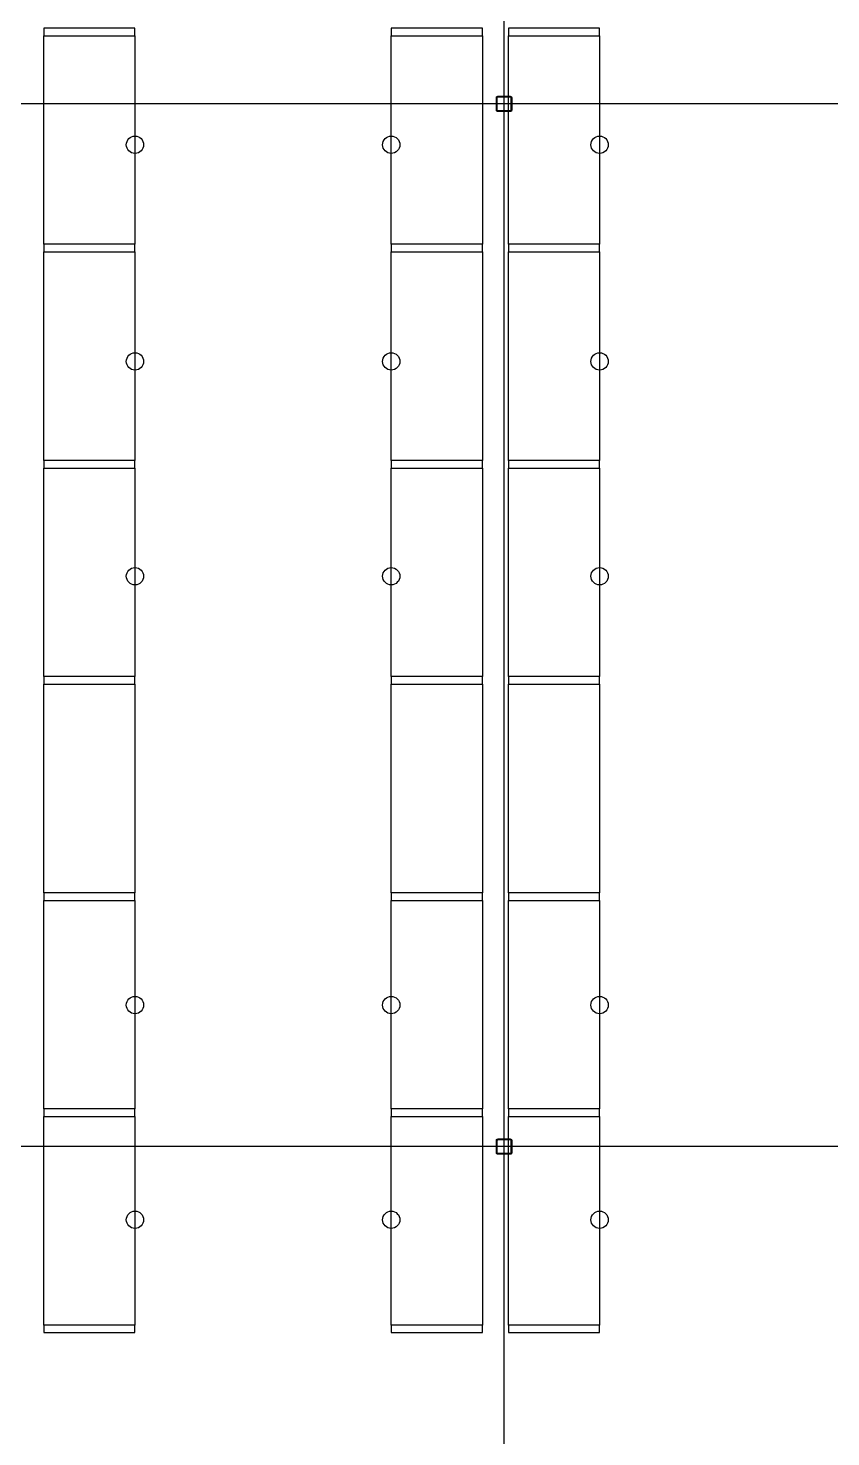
# Model space of a CAD drawing. Header units: millimetres. Extents: x 626570 to 643256, y 6233 to 11343.
# Drawn here: x 630333 to 630702, y 7873 to 8521 of the extents above; entities that cross this region are included whole.
import ezdxf

# ---------------------------------------------------------------- set-up
doc = ezdxf.new("R2010")
doc.units = ezdxf.units.MM
doc.header["$LTSCALE"] = 4000
doc.header["$MEASUREMENT"] = 0
doc.linetypes.add('DASHDOT', pattern=[1, 0.5, -0.25, 0, -0.25])
for name, color, linetype in [('BEAMS', 170, 'CONTINUOUS'), ('FRAMES', 170, 'CONTINUOUS'), ('LIGHTS', 50, 'CONTINUOUS'), ('MASTERFOUNDATION_1', 4, 'DASHDOT'), ('MASTERFOUNDATION_25', 7, 'CONTINUOUS')]:
    doc.layers.add(name, color=color, linetype=linetype)

msp = doc.modelspace()

# ---------------------------------------------------------------- linework, layer by layer
at = {"layer": 'BEAMS', "linetype": 'Continuous'}
for p, q in [((630339.82, 8421.97), (630339.82, 8517.97)), ((630381.82, 8517.97), (630381.82, 8421.97)), ((630499.82, 8421.97), (630499.82, 8517.97)), ((630541.82, 8517.97), (630541.82, 8421.97)), ((630553.82, 8421.97), (630553.82, 8517.97)), ((630595.82, 8517.97), (630595.82, 8421.97)), ((630339.82, 8322.47), (630339.82, 8418.47)), ((630381.82, 8418.47), (630381.82, 8322.47)), ((630499.82, 8322.47), (630499.82, 8418.47)), ((630541.82, 8418.47), (630541.82, 8322.47)), ((630553.82, 8322.47), (630553.82, 8418.47)), ((630595.82, 8418.47), (630595.82, 8322.47)), ((630339.82, 8222.97), (630339.82, 8318.97)), ((630381.82, 8318.97), (630381.82, 8222.97)), ((630499.82, 8222.97), (630499.82, 8318.97)), ((630541.82, 8318.97), (630541.82, 8222.97)), ((630553.82, 8222.97), (630553.82, 8318.97)), ((630595.82, 8318.97), (630595.82, 8222.97)), ((630339.82, 8123.47), (630339.82, 8219.47)), ((630381.82, 8219.47), (630381.82, 8123.47)), ((630499.82, 8123.47), (630499.82, 8219.47)), ((630541.82, 8219.47), (630541.82, 8123.47)), ((630553.82, 8123.47), (630553.82, 8219.47)), ((630595.82, 8219.47), (630595.82, 8123.47)), ((630339.82, 8023.97), (630339.82, 8119.97)), ((630381.82, 8119.97), (630381.82, 8023.97)), ((630499.82, 8023.97), (630499.82, 8119.97)), ((630541.82, 8119.97), (630541.82, 8023.97)), ((630553.82, 8023.97), (630553.82, 8119.97)), ((630595.82, 8119.97), (630595.82, 8023.97)), ((630339.82, 7924.47), (630339.82, 8020.47)), ((630381.82, 8020.47), (630381.82, 7924.47)), ((630499.82, 7924.47), (630499.82, 8020.47)), ((630541.82, 8020.47), (630541.82, 7924.47)), ((630553.82, 7924.47), (630553.82, 8020.47)), ((630595.82, 8020.47), (630595.82, 7924.47))]:
    msp.add_line(p, q, dxfattribs=at)
at = {"layer": 'FRAMES', "linetype": 'Continuous', "flags": 128}
for points in [[(630339.82, 8517.97), (630381.82, 8517.97), (630381.82, 8521.47), (630339.82, 8521.47), (630339.82, 8517.97)], [(630499.82, 8517.97), (630541.82, 8517.97), (630541.82, 8521.47), (630499.82, 8521.47), (630499.82, 8517.97)], [(630553.82, 8517.97), (630595.82, 8517.97), (630595.82, 8521.47), (630553.82, 8521.47), (630553.82, 8517.97)], [(630339.82, 8418.47), (630381.82, 8418.47), (630381.82, 8421.97), (630339.82, 8421.97), (630339.82, 8418.47)], [(630499.82, 8418.47), (630541.82, 8418.47), (630541.82, 8421.97), (630499.82, 8421.97), (630499.82, 8418.47)], [(630553.82, 8418.47), (630595.82, 8418.47), (630595.82, 8421.97), (630553.82, 8421.97), (630553.82, 8418.47)], [(630339.82, 8318.97), (630381.82, 8318.97), (630381.82, 8322.47), (630339.82, 8322.47), (630339.82, 8318.97)], [(630499.82, 8318.97), (630541.82, 8318.97), (630541.82, 8322.47), (630499.82, 8322.47), (630499.82, 8318.97)], [(630553.82, 8318.97), (630595.82, 8318.97), (630595.82, 8322.47), (630553.82, 8322.47), (630553.82, 8318.97)], [(630339.82, 8219.47), (630381.82, 8219.47), (630381.82, 8222.97), (630339.82, 8222.97), (630339.82, 8219.47)], [(630499.82, 8219.47), (630541.82, 8219.47), (630541.82, 8222.97), (630499.82, 8222.97), (630499.82, 8219.47)], [(630553.82, 8219.47), (630595.82, 8219.47), (630595.82, 8222.97), (630553.82, 8222.97), (630553.82, 8219.47)], [(630339.82, 8119.97), (630381.82, 8119.97), (630381.82, 8123.47), (630339.82, 8123.47), (630339.82, 8119.97)], [(630499.82, 8119.97), (630541.82, 8119.97), (630541.82, 8123.47), (630499.82, 8123.47), (630499.82, 8119.97)], [(630553.82, 8119.97), (630595.82, 8119.97), (630595.82, 8123.47), (630553.82, 8123.47), (630553.82, 8119.97)], [(630339.82, 8020.47), (630381.82, 8020.47), (630381.82, 8023.97), (630339.82, 8023.97), (630339.82, 8020.47)], [(630499.82, 8020.47), (630541.82, 8020.47), (630541.82, 8023.97), (630499.82, 8023.97), (630499.82, 8020.47)], [(630553.82, 8020.47), (630595.82, 8020.47), (630595.82, 8023.97), (630553.82, 8023.97), (630553.82, 8020.47)], [(630339.82, 7920.97), (630381.82, 7920.97), (630381.82, 7924.47), (630339.82, 7924.47), (630339.82, 7920.97)], [(630499.82, 7920.97), (630541.82, 7920.97), (630541.82, 7924.47), (630499.82, 7924.47), (630499.82, 7920.97)], [(630553.82, 7920.97), (630595.82, 7920.97), (630595.82, 7924.47), (630553.82, 7924.47), (630553.82, 7920.97)]]:
    msp.add_lwpolyline(points, close=True, dxfattribs=at)
at = {"layer": 'LIGHTS'}
for centre in [(630381.82, 8467.79), (630499.82, 8467.79), (630595.82, 8467.79), (630381.82, 8368.06), (630499.82, 8368.06), (630595.82, 8368.06), (630381.82, 8269.19), (630499.82, 8269.19), (630595.82, 8269.19), (630381.82, 8071.78), (630499.82, 8071.78), (630595.82, 8071.78), (630381.82, 7972.91), (630499.82, 7972.91), (630595.82, 7972.91)]:
    msp.add_circle(centre, 3.99, dxfattribs=at)
at = {"layer": 'MASTERFOUNDATION_1', "linetype": 'DASHDOT'}
for p, q in [((630551.82, 6627.53), (630551.82, 11123.23)), ((643023.86, 8486.61), (626795.24, 8486.61)), ((643023.86, 8006.61), (626795.24, 8006.61))]:
    msp.add_line(p, q, dxfattribs=at)
at = {"layer": 'MASTERFOUNDATION_25', "linetype": 'Continuous', "flags": 128}
for points in [[(630548.94, 8490.11), (630554.69, 8490.11), (630554.72, 8490.11), (630554.74, 8490.11), (630554.76, 8490.1), (630554.78, 8490.1), (630554.8, 8490.1), (630554.82, 8490.09), (630554.84, 8490.09), (630554.87, 8490.08), (630554.89, 8490.08), (630554.91, 8490.07), (630554.93, 8490.06), (630554.95, 8490.05), (630554.97, 8490.05), (630554.99, 8490.04), (630555, 8490.02), (630555.02, 8490.01), (630555.04, 8490), (630555.06, 8489.99), (630555.08, 8489.98), (630555.09, 8489.96), (630555.11, 8489.95), (630555.13, 8489.93), (630555.14, 8489.92), (630555.16, 8489.9), (630555.17, 8489.89), (630555.18, 8489.87), (630555.2, 8489.85), (630555.21, 8489.83), (630555.22, 8489.82), (630555.23, 8489.8), (630555.24, 8489.78), (630555.25, 8489.76), (630555.26, 8489.74), (630555.27, 8489.72), (630555.28, 8489.7), (630555.29, 8489.68), (630555.29, 8489.66), (630555.3, 8489.64), (630555.3, 8489.62), (630555.31, 8489.59), (630555.31, 8489.57), (630555.31, 8489.55), (630555.31, 8489.53), (630555.32, 8489.51), (630555.32, 8489.49), (630555.32, 8483.73), (630555.32, 8483.71), (630555.31, 8483.69), (630555.31, 8483.66), (630555.31, 8483.64), (630555.31, 8483.62), (630555.3, 8483.6), (630555.3, 8483.58), (630555.29, 8483.56), (630555.29, 8483.54), (630555.28, 8483.52), (630555.27, 8483.5), (630555.26, 8483.48), (630555.25, 8483.46), (630555.24, 8483.44), (630555.23, 8483.42), (630555.22, 8483.4), (630555.21, 8483.38), (630555.2, 8483.36), (630555.18, 8483.35), (630555.17, 8483.33), (630555.16, 8483.31), (630555.14, 8483.3), (630555.13, 8483.28), (630555.11, 8483.27), (630555.09, 8483.25), (630555.08, 8483.24), (630555.06, 8483.23), (630555.04, 8483.21), (630555.02, 8483.2), (630555, 8483.19), (630554.99, 8483.18), (630554.97, 8483.17), (630554.95, 8483.16), (630554.93, 8483.15), (630554.91, 8483.15), (630554.89, 8483.14), (630554.87, 8483.13), (630554.84, 8483.13), (630554.82, 8483.12), (630554.8, 8483.12), (630554.78, 8483.11), (630554.76, 8483.11), (630554.74, 8483.11), (630554.72, 8483.11), (630554.69, 8483.11), (630548.94, 8483.11), (630548.92, 8483.11), (630548.89, 8483.11), (630548.87, 8483.11), (630548.85, 8483.11), (630548.83, 8483.12), (630548.81, 8483.12), (630548.79, 8483.13), (630548.77, 8483.13), (630548.74, 8483.14), (630548.72, 8483.15), (630548.7, 8483.15), (630548.68, 8483.16), (630548.66, 8483.17), (630548.65, 8483.18), (630548.63, 8483.19), (630548.61, 8483.2), (630548.59, 8483.21), (630548.57, 8483.23), (630548.55, 8483.24), (630548.54, 8483.25), (630548.52, 8483.27), (630548.51, 8483.28), (630548.49, 8483.3), (630548.48, 8483.31), (630548.46, 8483.33), (630548.45, 8483.35), (630548.43, 8483.36), (630548.42, 8483.38), (630548.41, 8483.4), (630548.4, 8483.42), (630548.39, 8483.44), (630548.38, 8483.46), (630548.37, 8483.48), (630548.36, 8483.5), (630548.35, 8483.52), (630548.35, 8483.54), (630548.34, 8483.56), (630548.33, 8483.58), (630548.33, 8483.6), (630548.32, 8483.62), (630548.32, 8483.64), (630548.32, 8483.66), (630548.32, 8483.69), (630548.32, 8483.71), (630548.32, 8483.73), (630548.32, 8489.49), (630548.32, 8489.51), (630548.32, 8489.53), (630548.32, 8489.55), (630548.32, 8489.57), (630548.32, 8489.59), (630548.33, 8489.62), (630548.33, 8489.64), (630548.34, 8489.66), (630548.35, 8489.68), (630548.35, 8489.7), (630548.36, 8489.72), (630548.37, 8489.74), (630548.38, 8489.76), (630548.39, 8489.78), (630548.4, 8489.8), (630548.41, 8489.82), (630548.42, 8489.83), (630548.43, 8489.85), (630548.45, 8489.87), (630548.46, 8489.89), (630548.48, 8489.9), (630548.49, 8489.92), (630548.51, 8489.93), (630548.52, 8489.95), (630548.54, 8489.96), (630548.55, 8489.98), (630548.57, 8489.99), (630548.59, 8490), (630548.61, 8490.01), (630548.63, 8490.02), (630548.65, 8490.04), (630548.66, 8490.05), (630548.68, 8490.05), (630548.7, 8490.06), (630548.72, 8490.07), (630548.74, 8490.08), (630548.77, 8490.08), (630548.79, 8490.09), (630548.81, 8490.09), (630548.83, 8490.1), (630548.85, 8490.1), (630548.87, 8490.1), (630548.89, 8490.11), (630548.92, 8490.11), (630548.94, 8490.11)], [(630548.94, 8489.8), (630554.69, 8489.8), (630554.7, 8489.8), (630554.72, 8489.79), (630554.73, 8489.79), (630554.74, 8489.79), (630554.75, 8489.79), (630554.76, 8489.79), (630554.77, 8489.79), (630554.78, 8489.78), (630554.79, 8489.78), (630554.8, 8489.78), (630554.81, 8489.77), (630554.82, 8489.77), (630554.83, 8489.76), (630554.84, 8489.76), (630554.85, 8489.75), (630554.86, 8489.75), (630554.87, 8489.74), (630554.88, 8489.74), (630554.88, 8489.73), (630554.89, 8489.72), (630554.9, 8489.72), (630554.91, 8489.71), (630554.92, 8489.7), (630554.92, 8489.69), (630554.93, 8489.69), (630554.94, 8489.68), (630554.94, 8489.67), (630554.95, 8489.66), (630554.96, 8489.65), (630554.96, 8489.64), (630554.97, 8489.63), (630554.97, 8489.62), (630554.98, 8489.61), (630554.98, 8489.6), (630554.98, 8489.59), (630554.99, 8489.58), (630554.99, 8489.57), (630554.99, 8489.56), (630555, 8489.55), (630555, 8489.54), (630555, 8489.53), (630555, 8489.52), (630555, 8489.51), (630555, 8489.5), (630555, 8489.49), (630555, 8483.73), (630555, 8483.72), (630555, 8483.71), (630555, 8483.7), (630555, 8483.69), (630555, 8483.68), (630555, 8483.67), (630554.99, 8483.66), (630554.99, 8483.64), (630554.99, 8483.63), (630554.98, 8483.62), (630554.98, 8483.61), (630554.98, 8483.6), (630554.97, 8483.59), (630554.97, 8483.58), (630554.96, 8483.58), (630554.96, 8483.57), (630554.95, 8483.56), (630554.94, 8483.55), (630554.94, 8483.54), (630554.93, 8483.53), (630554.92, 8483.52), (630554.92, 8483.52), (630554.91, 8483.51), (630554.9, 8483.5), (630554.89, 8483.49), (630554.88, 8483.49), (630554.88, 8483.48), (630554.87, 8483.47), (630554.86, 8483.47), (630554.85, 8483.46), (630554.84, 8483.46), (630554.83, 8483.45), (630554.82, 8483.45), (630554.81, 8483.44), (630554.8, 8483.44), (630554.79, 8483.44), (630554.78, 8483.43), (630554.77, 8483.43), (630554.76, 8483.43), (630554.75, 8483.43), (630554.74, 8483.42), (630554.73, 8483.42), (630554.72, 8483.42), (630554.7, 8483.42), (630554.69, 8483.42), (630548.94, 8483.42), (630548.93, 8483.42), (630548.92, 8483.42), (630548.9, 8483.42), (630548.89, 8483.42), (630548.88, 8483.43), (630548.87, 8483.43), (630548.86, 8483.43), (630548.85, 8483.43), (630548.84, 8483.44), (630548.83, 8483.44), (630548.82, 8483.44), (630548.81, 8483.45), (630548.8, 8483.45), (630548.79, 8483.46), (630548.78, 8483.46), (630548.77, 8483.47), (630548.76, 8483.47), (630548.76, 8483.48), (630548.75, 8483.49), (630548.74, 8483.49), (630548.73, 8483.5), (630548.72, 8483.51), (630548.72, 8483.52), (630548.71, 8483.52), (630548.7, 8483.53), (630548.69, 8483.54), (630548.69, 8483.55), (630548.68, 8483.56), (630548.68, 8483.57), (630548.67, 8483.58), (630548.66, 8483.58), (630548.66, 8483.59), (630548.66, 8483.6), (630548.65, 8483.61), (630548.65, 8483.62), (630548.64, 8483.63), (630548.64, 8483.64), (630548.64, 8483.66), (630548.64, 8483.67), (630548.63, 8483.68), (630548.63, 8483.69), (630548.63, 8483.7), (630548.63, 8483.71), (630548.63, 8483.72), (630548.63, 8483.73), (630548.63, 8489.49), (630548.63, 8489.5), (630548.63, 8489.51), (630548.63, 8489.52), (630548.63, 8489.53), (630548.63, 8489.54), (630548.64, 8489.55), (630548.64, 8489.56), (630548.64, 8489.57), (630548.64, 8489.58), (630548.65, 8489.59), (630548.65, 8489.6), (630548.66, 8489.61), (630548.66, 8489.62), (630548.66, 8489.63), (630548.67, 8489.64), (630548.68, 8489.65), (630548.68, 8489.66), (630548.69, 8489.67), (630548.69, 8489.68), (630548.7, 8489.69), (630548.71, 8489.69), (630548.72, 8489.7), (630548.72, 8489.71), (630548.73, 8489.72), (630548.74, 8489.72), (630548.75, 8489.73), (630548.76, 8489.74), (630548.76, 8489.74), (630548.77, 8489.75), (630548.78, 8489.75), (630548.79, 8489.76), (630548.8, 8489.76), (630548.81, 8489.77), (630548.82, 8489.77), (630548.83, 8489.78), (630548.84, 8489.78), (630548.85, 8489.78), (630548.86, 8489.79), (630548.87, 8489.79), (630548.88, 8489.79), (630548.89, 8489.79), (630548.9, 8489.79), (630548.92, 8489.79), (630548.93, 8489.8), (630548.94, 8489.8)], [(630548.94, 8010.11), (630554.69, 8010.11), (630554.72, 8010.11), (630554.74, 8010.11), (630554.76, 8010.1), (630554.78, 8010.1), (630554.8, 8010.1), (630554.82, 8010.09), (630554.84, 8010.09), (630554.87, 8010.08), (630554.89, 8010.08), (630554.91, 8010.07), (630554.93, 8010.06), (630554.95, 8010.05), (630554.97, 8010.05), (630554.99, 8010.04), (630555, 8010.02), (630555.02, 8010.01), (630555.04, 8010), (630555.06, 8009.99), (630555.08, 8009.98), (630555.09, 8009.96), (630555.11, 8009.95), (630555.13, 8009.93), (630555.14, 8009.92), (630555.16, 8009.9), (630555.17, 8009.89), (630555.18, 8009.87), (630555.2, 8009.85), (630555.21, 8009.83), (630555.22, 8009.82), (630555.23, 8009.8), (630555.24, 8009.78), (630555.25, 8009.76), (630555.26, 8009.74), (630555.27, 8009.72), (630555.28, 8009.7), (630555.29, 8009.68), (630555.29, 8009.66), (630555.3, 8009.64), (630555.3, 8009.62), (630555.31, 8009.59), (630555.31, 8009.57), (630555.31, 8009.55), (630555.31, 8009.53), (630555.32, 8009.51), (630555.32, 8009.49), (630555.32, 8003.73), (630555.32, 8003.71), (630555.31, 8003.69), (630555.31, 8003.66), (630555.31, 8003.64), (630555.31, 8003.62), (630555.3, 8003.6), (630555.3, 8003.58), (630555.29, 8003.56), (630555.29, 8003.54), (630555.28, 8003.52), (630555.27, 8003.5), (630555.26, 8003.48), (630555.25, 8003.46), (630555.24, 8003.44), (630555.23, 8003.42), (630555.22, 8003.4), (630555.21, 8003.38), (630555.2, 8003.36), (630555.18, 8003.35), (630555.17, 8003.33), (630555.16, 8003.31), (630555.14, 8003.3), (630555.13, 8003.28), (630555.11, 8003.27), (630555.09, 8003.25), (630555.08, 8003.24), (630555.06, 8003.23), (630555.04, 8003.21), (630555.02, 8003.2), (630555, 8003.19), (630554.99, 8003.18), (630554.97, 8003.17), (630554.95, 8003.16), (630554.93, 8003.15), (630554.91, 8003.15), (630554.89, 8003.14), (630554.87, 8003.13), (630554.84, 8003.13), (630554.82, 8003.12), (630554.8, 8003.12), (630554.78, 8003.11), (630554.76, 8003.11), (630554.74, 8003.11), (630554.72, 8003.11), (630554.69, 8003.11), (630548.94, 8003.11), (630548.92, 8003.11), (630548.89, 8003.11), (630548.87, 8003.11), (630548.85, 8003.11), (630548.83, 8003.12), (630548.81, 8003.12), (630548.79, 8003.13), (630548.77, 8003.13), (630548.74, 8003.14), (630548.72, 8003.15), (630548.7, 8003.15), (630548.68, 8003.16), (630548.66, 8003.17), (630548.65, 8003.18), (630548.63, 8003.19), (630548.61, 8003.2), (630548.59, 8003.21), (630548.57, 8003.23), (630548.55, 8003.24), (630548.54, 8003.25), (630548.52, 8003.27), (630548.51, 8003.28), (630548.49, 8003.3), (630548.48, 8003.31), (630548.46, 8003.33), (630548.45, 8003.35), (630548.43, 8003.36), (630548.42, 8003.38), (630548.41, 8003.4), (630548.4, 8003.42), (630548.39, 8003.44), (630548.38, 8003.46), (630548.37, 8003.48), (630548.36, 8003.5), (630548.35, 8003.52), (630548.35, 8003.54), (630548.34, 8003.56), (630548.33, 8003.58), (630548.33, 8003.6), (630548.32, 8003.62), (630548.32, 8003.64), (630548.32, 8003.66), (630548.32, 8003.69), (630548.32, 8003.71), (630548.32, 8003.73), (630548.32, 8009.49), (630548.32, 8009.51), (630548.32, 8009.53), (630548.32, 8009.55), (630548.32, 8009.57), (630548.32, 8009.59), (630548.33, 8009.62), (630548.33, 8009.64), (630548.34, 8009.66), (630548.35, 8009.68), (630548.35, 8009.7), (630548.36, 8009.72), (630548.37, 8009.74), (630548.38, 8009.76), (630548.39, 8009.78), (630548.4, 8009.8), (630548.41, 8009.82), (630548.42, 8009.83), (630548.43, 8009.85), (630548.45, 8009.87), (630548.46, 8009.89), (630548.48, 8009.9), (630548.49, 8009.92), (630548.51, 8009.93), (630548.52, 8009.95), (630548.54, 8009.96), (630548.55, 8009.98), (630548.57, 8009.99), (630548.59, 8010), (630548.61, 8010.01), (630548.63, 8010.02), (630548.65, 8010.04), (630548.66, 8010.05), (630548.68, 8010.05), (630548.7, 8010.06), (630548.72, 8010.07), (630548.74, 8010.08), (630548.77, 8010.08), (630548.79, 8010.09), (630548.81, 8010.09), (630548.83, 8010.1), (630548.85, 8010.1), (630548.87, 8010.1), (630548.89, 8010.11), (630548.92, 8010.11), (630548.94, 8010.11)], [(630548.94, 8009.8), (630554.69, 8009.8), (630554.7, 8009.8), (630554.72, 8009.79), (630554.73, 8009.79), (630554.74, 8009.79), (630554.75, 8009.79), (630554.76, 8009.79), (630554.77, 8009.79), (630554.78, 8009.78), (630554.79, 8009.78), (630554.8, 8009.78), (630554.81, 8009.77), (630554.82, 8009.77), (630554.83, 8009.76), (630554.84, 8009.76), (630554.85, 8009.75), (630554.86, 8009.75), (630554.87, 8009.74), (630554.88, 8009.74), (630554.88, 8009.73), (630554.89, 8009.72), (630554.9, 8009.72), (630554.91, 8009.71), (630554.92, 8009.7), (630554.92, 8009.69), (630554.93, 8009.69), (630554.94, 8009.68), (630554.94, 8009.67), (630554.95, 8009.66), (630554.96, 8009.65), (630554.96, 8009.64), (630554.97, 8009.63), (630554.97, 8009.62), (630554.98, 8009.61), (630554.98, 8009.6), (630554.98, 8009.59), (630554.99, 8009.58), (630554.99, 8009.57), (630554.99, 8009.56), (630555, 8009.55), (630555, 8009.54), (630555, 8009.53), (630555, 8009.52), (630555, 8009.51), (630555, 8009.5), (630555, 8009.49), (630555, 8003.73), (630555, 8003.72), (630555, 8003.71), (630555, 8003.7), (630555, 8003.69), (630555, 8003.68), (630555, 8003.67), (630554.99, 8003.66), (630554.99, 8003.64), (630554.99, 8003.63), (630554.98, 8003.62), (630554.98, 8003.61), (630554.98, 8003.6), (630554.97, 8003.59), (630554.97, 8003.58), (630554.96, 8003.58), (630554.96, 8003.57), (630554.95, 8003.56), (630554.94, 8003.55), (630554.94, 8003.54), (630554.93, 8003.53), (630554.92, 8003.52), (630554.92, 8003.52), (630554.91, 8003.51), (630554.9, 8003.5), (630554.89, 8003.49), (630554.88, 8003.49), (630554.88, 8003.48), (630554.87, 8003.47), (630554.86, 8003.47), (630554.85, 8003.46), (630554.84, 8003.46), (630554.83, 8003.45), (630554.82, 8003.45), (630554.81, 8003.44), (630554.8, 8003.44), (630554.79, 8003.44), (630554.78, 8003.43), (630554.77, 8003.43), (630554.76, 8003.43), (630554.75, 8003.43), (630554.74, 8003.42), (630554.73, 8003.42), (630554.72, 8003.42), (630554.7, 8003.42), (630554.69, 8003.42), (630548.94, 8003.42), (630548.93, 8003.42), (630548.92, 8003.42), (630548.9, 8003.42), (630548.89, 8003.42), (630548.88, 8003.43), (630548.87, 8003.43), (630548.86, 8003.43), (630548.85, 8003.43), (630548.84, 8003.44), (630548.83, 8003.44), (630548.82, 8003.44), (630548.81, 8003.45), (630548.8, 8003.45), (630548.79, 8003.46), (630548.78, 8003.46), (630548.77, 8003.47), (630548.76, 8003.47), (630548.76, 8003.48), (630548.75, 8003.49), (630548.74, 8003.49), (630548.73, 8003.5), (630548.72, 8003.51), (630548.72, 8003.52), (630548.71, 8003.52), (630548.7, 8003.53), (630548.69, 8003.54), (630548.69, 8003.55), (630548.68, 8003.56), (630548.68, 8003.57), (630548.67, 8003.58), (630548.66, 8003.58), (630548.66, 8003.59), (630548.66, 8003.6), (630548.65, 8003.61), (630548.65, 8003.62), (630548.64, 8003.63), (630548.64, 8003.64), (630548.64, 8003.66), (630548.64, 8003.67), (630548.63, 8003.68), (630548.63, 8003.69), (630548.63, 8003.7), (630548.63, 8003.71), (630548.63, 8003.72), (630548.63, 8003.73), (630548.63, 8009.49), (630548.63, 8009.5), (630548.63, 8009.51), (630548.63, 8009.52), (630548.63, 8009.53), (630548.63, 8009.54), (630548.64, 8009.55), (630548.64, 8009.56), (630548.64, 8009.57), (630548.64, 8009.58), (630548.65, 8009.59), (630548.65, 8009.6), (630548.66, 8009.61), (630548.66, 8009.62), (630548.66, 8009.63), (630548.67, 8009.64), (630548.68, 8009.65), (630548.68, 8009.66), (630548.69, 8009.67), (630548.69, 8009.68), (630548.7, 8009.69), (630548.71, 8009.69), (630548.72, 8009.7), (630548.72, 8009.71), (630548.73, 8009.72), (630548.74, 8009.72), (630548.75, 8009.73), (630548.76, 8009.74), (630548.76, 8009.74), (630548.77, 8009.75), (630548.78, 8009.75), (630548.79, 8009.76), (630548.8, 8009.76), (630548.81, 8009.77), (630548.82, 8009.77), (630548.83, 8009.78), (630548.84, 8009.78), (630548.85, 8009.78), (630548.86, 8009.79), (630548.87, 8009.79), (630548.88, 8009.79), (630548.89, 8009.79), (630548.9, 8009.79), (630548.92, 8009.79), (630548.93, 8009.8), (630548.94, 8009.8)]]:
    msp.add_lwpolyline(points, close=True, dxfattribs=at)

doc.saveas('drawing.dxf')
